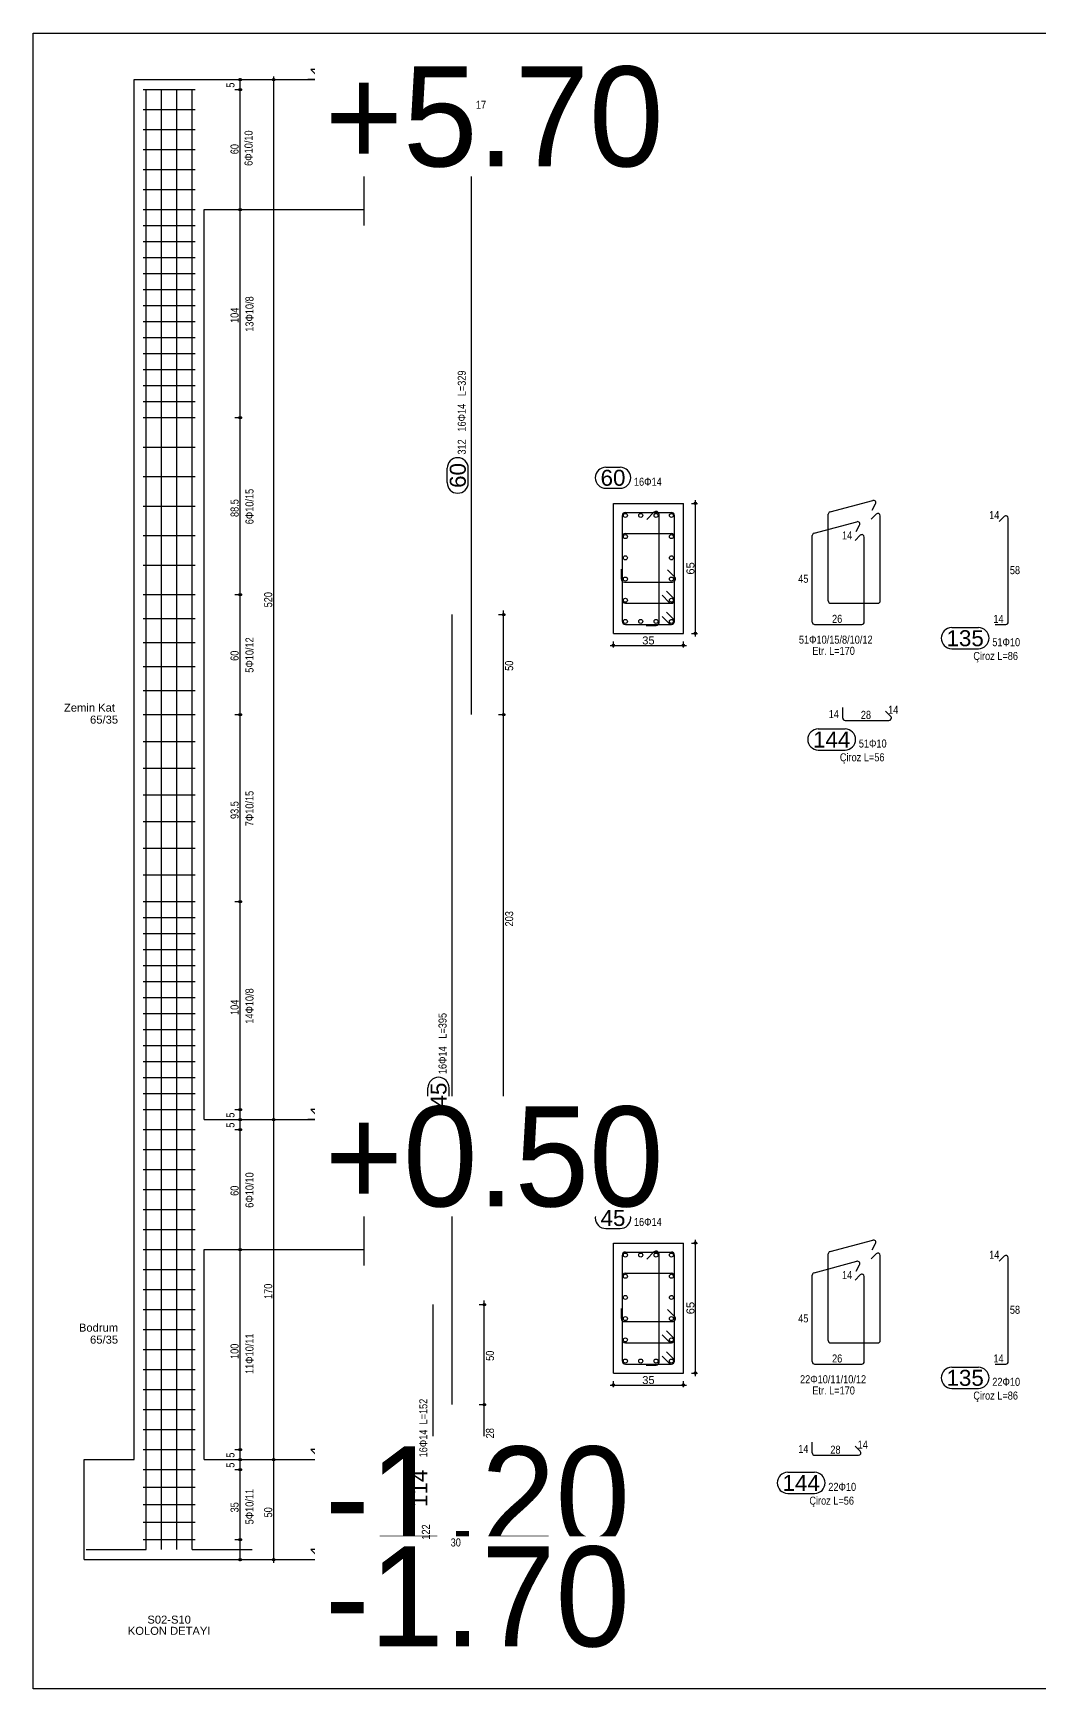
# Model space of a CAD drawing. Header units: metres. Extents: x 419734 to 420376, y 4564732 to 4565123.
# Drawn here: x 419806.01 to 419831.16, y 4564924.57 to 4564965.96 of the extents above; entities that cross this region are included whole.
import ezdxf
from ezdxf.enums import TextEntityAlignment as Align

# ---------------------------------------------------------------- set-up
doc = ezdxf.new("R2018")
doc.units = ezdxf.units.M
for name, color, linetype in [('Standart', 7, 'Continuous'), ('SW_DIM', 33, 'Continuous'), ('SW_MAGRONE', 2, 'Continuous'), ('SW_QUOTE', 1, 'Continuous'), ('SW_REINFORCEMENT', 7, 'Continuous'), ('SW_Tondini', 1, 'Continuous'), ('SW_TXT_TESTI', 1, 'Continuous')]:
    doc.layers.add(name, color=color, linetype=linetype)
doc.styles.add('arial_1_18', font='arial.ttf', dxfattribs={"height": 0.2})
doc.styles.get("Standard").update_dxf_attribs({"font": 'arial.ttf'})
doc.styles.add('SWS', font='ARIALN.TTF')

# ---------------------------------------------------------------- blocks, each defined once
blk = doc.blocks.new('*U886')
blk.add_hatch(color=256).paths.add_polyline_path([(0.0025, 0.0025), (0, 0.0025), (0, 0)])
for p, q in [((0.0095, 0.0025), (-0.0025, 0.0025)), ((-0.0025, 0.0025), (0, 0)), ((-0.0025, 0), (0.0025, 0)), ((0, 0), (0, 0.0025)), ((0.0025, 0.0025), (0, 0))]:
    blk.add_line(p, q)
at = {"color": 2, "lineweight": 30, "flags": 104}
blk.add_attdef('QM', text='', height=0.0025, dxfattribs=at).set_placement((0.001, 0.0033), align=Align.BOTTOM_LEFT)
blk = doc.blocks.new('*U897')
blk.add_hatch(color=256).paths.add_polyline_path([(0.0025, 0.0025), (0, 0.0025), (0, 0)])
for p, q in [((0.0095, 0.0025), (-0.0025, 0.0025)), ((-0.0025, 0.0025), (0, 0)), ((-0.0025, 0), (0.0025, 0)), ((0, 0), (0, 0.0025)), ((0.0025, 0.0025), (0, 0))]:
    blk.add_line(p, q)
at = {"color": 2, "lineweight": 30, "flags": 104}
blk.add_attdef('QM', text='', height=0.0025, dxfattribs=at).set_placement((0.001, 0.0033), align=Align.BOTTOM_LEFT)
blk = doc.blocks.new('*U898')
blk.add_hatch(color=256).paths.add_polyline_path([(0.0025, 0.0025), (0, 0.0025), (0, 0)])
for p, q in [((0.0095, 0.0025), (-0.0025, 0.0025)), ((-0.0025, 0.0025), (0, 0)), ((-0.0025, 0), (0.0025, 0)), ((0, 0), (0, 0.0025)), ((0.0025, 0.0025), (0, 0))]:
    blk.add_line(p, q)
at = {"color": 2, "lineweight": 30, "flags": 104}
blk.add_attdef('QM', text='', height=0.0025, dxfattribs=at).set_placement((0.001, 0.0033), align=Align.BOTTOM_LEFT)
blk = doc.blocks.new('*U899')
blk.add_hatch(color=256).paths.add_polyline_path([(0.0025, 0.0025), (0, 0.0025), (0, 0)])
for p, q in [((0.0095, 0.0025), (-0.0025, 0.0025)), ((-0.0025, 0.0025), (0, 0)), ((-0.0025, 0), (0.0025, 0)), ((0, 0), (0, 0.0025)), ((0.0025, 0.0025), (0, 0))]:
    blk.add_line(p, q)
at = {"color": 2, "lineweight": 30, "flags": 104}
blk.add_attdef('QM', text='', height=0.0025, dxfattribs=at).set_placement((0.001, 0.0033), align=Align.BOTTOM_LEFT)

msp = doc.modelspace()

# ---------------------------------------------------------------- linework, layer by layer
at = {"layer": 'Standart', "color": 171, "linetype": 'Continuous', "lineweight": -3}
for points in [[(419806.01166, 4564924.57015), (419806.01166, 4564965.96418)], [(419806.01166, 4564965.96418), (420065.81052, 4564965.96418)], [(420065.81052, 4564924.57015), (419806.01166, 4564924.57015)]]:
    msp.add_lwpolyline(points, dxfattribs=at)
at = {"layer": 'Standart', "color": 35, "linetype": 'Continuous', "lineweight": -3}
for points in [[(419814.28365, 4564963.32652), (419814.28365, 4564965.20153)], [(419813.58067, 4564964.80152), (419812.87365, 4564964.80152)], [(419814.05865, 4564963.02652), (419814.50865, 4564963.32652)], [(419814.05865, 4564963.02652), (419814.28365, 4564963.02652)], [(419814.28365, 4564963.32652), (419814.50865, 4564963.32652)], [(419814.28365, 4564961.15151), (419814.28365, 4564963.02652)], [(419814.28365, 4564937.32652), (419814.28365, 4564939.20153)], [(419813.58067, 4564938.80152), (419812.87365, 4564938.80152)], [(419814.05865, 4564937.02652), (419814.50865, 4564937.32652)], [(419814.28365, 4564937.32652), (419814.50865, 4564937.32652)], [(419814.05865, 4564937.02652), (419814.28365, 4564937.02652)], [(419814.28365, 4564935.15151), (419814.28365, 4564937.02652)], [(419814.28365, 4564929.20152), (419814.28365, 4564930.70152)], [(419814.05865, 4564928.90152), (419814.50865, 4564929.20152)], [(419814.28365, 4564929.20152), (419814.50865, 4564929.20152)], [(419814.05865, 4564928.90152), (419814.28365, 4564928.90152)], [(419814.28365, 4564927.40151), (419814.28365, 4564928.90152)]]:
    msp.add_lwpolyline(points, dxfattribs=at)
at = {"layer": 'Standart', "color": 33, "linetype": 'Continuous', "lineweight": -3}
for points in [[(419820.50707, 4564954.20628), (419822.25707, 4564954.20628)], [(419820.50707, 4564950.95628), (419820.50707, 4564954.20628)], [(419822.25707, 4564950.95628), (419822.25707, 4564954.20628)], [(419820.50707, 4564950.95628), (419822.25707, 4564950.95628)], [(419820.50707, 4564935.71564), (419822.25707, 4564935.71564)], [(419820.50707, 4564932.46564), (419820.50707, 4564935.71564)], [(419822.25707, 4564932.46564), (419822.25707, 4564935.71564)], [(419820.50707, 4564932.46564), (419822.25707, 4564932.46564)]]:
    msp.add_lwpolyline(points, dxfattribs=at)
at = {"layer": 'SW_DIM', "ltscale": 0.5}
for points in [[(419811.05365, 4564964.80152), (419811.23365, 4564964.80152)], [(419811.18365, 4564927.76152), (419811.18365, 4564964.84152)], [(419811.89365, 4564964.80152), (419812.07365, 4564964.80152)], [(419812.02365, 4564927.72152), (419812.02365, 4564964.88152)], [(419811.05365, 4564964.55152), (419811.23365, 4564964.55152)], [(419811.05365, 4564961.55152), (419811.23365, 4564961.55152)], [(419811.05365, 4564956.35152), (419811.23365, 4564956.35152)], [(419822.55707, 4564950.87628), (419822.55707, 4564954.28628)], [(419822.45707, 4564954.20628), (419822.60707, 4564954.20628)], [(419811.05365, 4564951.92652), (419811.23365, 4564951.92652)], [(419817.63315, 4564951.42652), (419817.81315, 4564951.42652)], [(419817.76315, 4564938.70152), (419817.76315, 4564951.52652)], [(419822.45707, 4564950.95628), (419822.60707, 4564950.95628)], [(419820.42707, 4564950.65628), (419822.33707, 4564950.65628)], [(419820.50707, 4564950.60628), (419820.50707, 4564950.75628)], [(419822.25707, 4564950.60628), (419822.25707, 4564950.75628)], [(419811.05365, 4564948.92652), (419811.23365, 4564948.92652)], [(419817.63315, 4564948.92652), (419817.81315, 4564948.92652)], [(419811.05365, 4564944.25152), (419811.23365, 4564944.25152)], [(419811.05365, 4564939.05152), (419811.23365, 4564939.05152)], [(419811.05365, 4564938.80152), (419811.23365, 4564938.80152)], [(419811.05365, 4564938.55152), (419811.23365, 4564938.55152)], [(419811.89365, 4564938.80152), (419812.07365, 4564938.80152)], [(419817.63315, 4564938.80152), (419817.81315, 4564938.80152)], [(419822.45707, 4564935.71564), (419822.60707, 4564935.71564)], [(419822.55707, 4564932.38564), (419822.55707, 4564935.79564)], [(419811.05365, 4564935.55152), (419811.23365, 4564935.55152)], [(419817.15315, 4564934.17652), (419817.33315, 4564934.17652)], [(419817.28315, 4564930.20152), (419817.28315, 4564934.27652)], [(419822.45707, 4564932.46564), (419822.60707, 4564932.46564)], [(419820.42707, 4564932.16564), (419822.33707, 4564932.16564)], [(419820.50707, 4564932.11564), (419820.50707, 4564932.26564)], [(419822.25707, 4564932.11564), (419822.25707, 4564932.26564)], [(419817.15315, 4564931.67652), (419817.33315, 4564931.67652)], [(419811.05365, 4564930.55152), (419811.23365, 4564930.55152)], [(419811.05365, 4564930.30152), (419811.23365, 4564930.30152)], [(419811.89365, 4564930.30152), (419812.07365, 4564930.30152)], [(419817.15315, 4564930.30152), (419817.33315, 4564930.30152)], [(419811.05365, 4564930.05152), (419811.23365, 4564930.05152)], [(419811.05365, 4564928.30152), (419811.23365, 4564928.30152)], [(419811.05365, 4564927.80152), (419811.23365, 4564927.80152)], [(419811.89365, 4564927.80152), (419812.07365, 4564927.80152)]]:
    msp.add_lwpolyline(points, dxfattribs=at)
for centre in [(419811.18365, 4564964.80152), (419812.02365, 4564964.80152), (419811.18365, 4564964.55152), (419811.18365, 4564961.55152), (419811.18365, 4564956.35152), (419822.55707, 4564954.20628), (419811.18365, 4564951.92652), (419817.76315, 4564951.42652), (419822.55707, 4564950.95628), (419820.50707, 4564950.65628), (419822.25707, 4564950.65628), (419811.18365, 4564948.92652), (419817.76315, 4564948.92652), (419811.18365, 4564944.25152), (419811.18365, 4564939.05152), (419811.18365, 4564938.80152), (419811.18365, 4564938.55152), (419812.02365, 4564938.80152), (419817.76315, 4564938.80152), (419822.55707, 4564935.71564), (419811.18365, 4564935.55152), (419817.28315, 4564934.17652), (419822.55707, 4564932.46564), (419820.50707, 4564932.16564), (419822.25707, 4564932.16564), (419817.28315, 4564931.67652), (419811.18365, 4564930.55152), (419811.18365, 4564930.30152), (419812.02365, 4564930.30152), (419817.28315, 4564930.30152), (419811.18365, 4564930.05152), (419811.18365, 4564928.30152), (419811.18365, 4564927.80152), (419812.02365, 4564927.80152)]:
    msp.add_circle(centre, 0.03, dxfattribs=at)
at = {"layer": 'SW_MAGRONE'}
for points in [[(419808.53364, 4564930.30152), (419808.53364, 4564964.80152)], [(419808.53364, 4564964.80152), (419814.28365, 4564964.80152)], [(419815.50315, 4564964.80152), (419818.30321, 4564964.80152)], [(419810.28365, 4564961.55151), (419814.28365, 4564961.55151)], [(419810.28365, 4564938.80153), (419810.28365, 4564961.55151)], [(419810.28365, 4564938.80153), (419814.28365, 4564938.80153)], [(419815.50315, 4564938.80152), (419818.30321, 4564938.80152)], [(419810.28365, 4564930.30152), (419810.28365, 4564935.55151)], [(419810.28365, 4564935.55151), (419814.28365, 4564935.55151)], [(419807.28364, 4564930.30152), (419808.53364, 4564930.30152)], [(419807.28364, 4564927.80151), (419807.28364, 4564930.30152)], [(419810.28365, 4564930.30152), (419814.28365, 4564930.30152)], [(419815.50315, 4564930.30152), (419818.30321, 4564930.30152)], [(419807.28364, 4564927.80151), (419814.28365, 4564927.80151)], [(419815.50315, 4564927.80151), (419818.30321, 4564927.80151)]]:
    msp.add_lwpolyline(points, dxfattribs=at)
at = {"layer": 'SW_REINFORCEMENT', "color": 7, "ltscale": 0.05, "flags": 128}
for points in [[(419808.75864, 4564964.55152), (419810.05864, 4564964.55152)], [(419808.83364, 4564928.05152), (419808.83364, 4564964.55152)], [(419809.21698, 4564928.05152), (419809.21698, 4564964.55152)], [(419809.60031, 4564928.05152), (419809.60031, 4564964.55152)], [(419809.98364, 4564928.05152), (419809.98364, 4564964.55152)], [(419816.96315, 4564948.92652), (419816.96315, 4564964.55152)], [(419816.96315, 4564964.55152), (419817.80321, 4564964.55152)], [(419808.75864, 4564964.05152), (419810.05864, 4564964.05152)], [(419808.75864, 4564963.55152), (419810.05864, 4564963.55152)], [(419808.75864, 4564963.05152), (419810.05864, 4564963.05152)], [(419808.75864, 4564962.55152), (419810.05864, 4564962.55152)], [(419808.75864, 4564962.05152), (419810.05864, 4564962.05152)], [(419808.75864, 4564961.55152), (419810.05864, 4564961.55152)], [(419808.75864, 4564961.15152), (419810.05864, 4564961.15152)], [(419808.75864, 4564960.75152), (419810.05864, 4564960.75152)], [(419808.75864, 4564960.35152), (419810.05864, 4564960.35152)], [(419808.75864, 4564959.95152), (419810.05864, 4564959.95152)], [(419808.75864, 4564959.55152), (419810.05864, 4564959.55152)], [(419808.75864, 4564959.15152), (419810.05864, 4564959.15152)], [(419808.75864, 4564958.75152), (419810.05864, 4564958.75152)], [(419808.75864, 4564958.35152), (419810.05864, 4564958.35152)], [(419808.75864, 4564957.95152), (419810.05864, 4564957.95152)], [(419808.75864, 4564957.55152), (419810.05864, 4564957.55152)], [(419808.75864, 4564957.15152), (419810.05864, 4564957.15152)], [(419808.75864, 4564956.75152), (419810.05864, 4564956.75152)], [(419808.75864, 4564956.35152), (419810.05864, 4564956.35152)], [(419808.75864, 4564955.61402), (419810.05864, 4564955.61402)], [(419808.75864, 4564954.87652), (419810.05864, 4564954.87652)], [(419825.91962, 4564953.9932), (419826.99094, 4564954.28026)], [(419808.75864, 4564954.13902), (419810.05864, 4564954.13902)], [(419820.73207, 4564951.25628), (419820.73207, 4564953.90628)], [(419820.80707, 4564953.98128), (419821.95707, 4564953.98128)], [(419821.34392, 4564953.80754), (419821.5207, 4564953.98432)], [(419821.64873, 4564951.23128), (419821.64873, 4564953.93128)], [(419822.03207, 4564951.25628), (419822.03207, 4564953.90628)], [(419825.87515, 4564951.77128), (419825.87515, 4564953.93524)], [(419826.94534, 4564953.81147), (419827.07273, 4564953.93886)], [(419826.96836, 4564954.03629), (419827.05843, 4564954.1923)], [(419827.17515, 4564951.77128), (419827.17515, 4564953.89643)], [(419830.142, 4564953.75147), (419830.26938, 4564953.87886)], [(419820.80707, 4564953.45128), (419821.95707, 4564953.45128)], [(419825.51962, 4564953.4632), (419826.59094, 4564953.75026)], [(419826.56836, 4564953.50629), (419826.65843, 4564953.6623)], [(419830.37181, 4564951.24128), (419830.37181, 4564953.83643)], [(419808.75864, 4564953.40152), (419810.05864, 4564953.40152)], [(419825.47515, 4564951.24128), (419825.47515, 4564953.40524)], [(419826.54534, 4564953.28147), (419826.67273, 4564953.40886)], [(419826.77515, 4564951.24128), (419826.77515, 4564953.36643)], [(419808.75864, 4564952.66402), (419810.05864, 4564952.66402)], [(419820.70707, 4564952.31628), (419820.70707, 4564952.56628)], [(419820.78207, 4564952.24128), (419821.98207, 4564952.24128)], [(419822.0351, 4564952.36932), (419821.85832, 4564952.54609)], [(419808.75864, 4564951.92652), (419810.05864, 4564951.92652)], [(419821.90403, 4564951.73325), (419821.72726, 4564951.91003)], [(419822.0101, 4564951.83932), (419821.83332, 4564952.01609)], [(419816.48315, 4564931.67652), (419816.48315, 4564951.42652)], [(419820.80707, 4564951.71128), (419821.95707, 4564951.71128)], [(419821.90403, 4564951.20325), (419821.72726, 4564951.38003)], [(419822.0101, 4564951.30932), (419821.83332, 4564951.48609)], [(419825.93515, 4564951.71128), (419827.11515, 4564951.71128)], [(419808.75864, 4564951.32652), (419810.05864, 4564951.32652)], [(419820.80707, 4564951.18128), (419821.95707, 4564951.18128)], [(419821.32373, 4564951.15628), (419821.57373, 4564951.15628)], [(419825.53515, 4564951.18128), (419826.71515, 4564951.18128)], [(419830.04681, 4564951.18128), (419830.31181, 4564951.18128)], [(419808.75864, 4564950.72652), (419810.05864, 4564950.72652)], [(419808.75864, 4564950.12652), (419810.05864, 4564950.12652)], [(419808.75864, 4564949.52652), (419810.05864, 4564949.52652)], [(419808.75864, 4564948.92652), (419810.05864, 4564948.92652)], [(419826.23734, 4564948.84095), (419826.23734, 4564949.10595)], [(419827.43492, 4564948.88337), (419827.30753, 4564949.01076)], [(419826.29734, 4564948.78095), (419827.39249, 4564948.78095)], [(419808.75864, 4564948.25866), (419810.05864, 4564948.25866)], [(419808.75864, 4564947.5908), (419810.05864, 4564947.5908)], [(419808.75864, 4564946.92295), (419810.05864, 4564946.92295)], [(419808.75864, 4564946.25509), (419810.05864, 4564946.25509)], [(419808.75864, 4564945.58723), (419810.05864, 4564945.58723)], [(419808.75864, 4564944.91938), (419810.05864, 4564944.91938)], [(419808.75864, 4564944.25152), (419810.05864, 4564944.25152)], [(419808.75864, 4564943.85152), (419810.05864, 4564943.85152)], [(419808.75864, 4564943.45152), (419810.05864, 4564943.45152)], [(419808.75864, 4564943.05152), (419810.05864, 4564943.05152)], [(419808.75864, 4564942.65152), (419810.05864, 4564942.65152)], [(419808.75864, 4564942.25152), (419810.05864, 4564942.25152)], [(419808.75864, 4564941.85152), (419810.05864, 4564941.85152)], [(419808.75864, 4564941.45152), (419810.05864, 4564941.45152)], [(419808.75864, 4564941.05152), (419810.05864, 4564941.05152)], [(419808.75864, 4564940.65152), (419810.05864, 4564940.65152)], [(419808.75864, 4564940.25152), (419810.05864, 4564940.25152)], [(419808.75864, 4564939.85152), (419810.05864, 4564939.85152)], [(419808.75864, 4564939.45152), (419810.05864, 4564939.45152)], [(419808.75864, 4564939.05152), (419810.05864, 4564939.05152)], [(419808.75864, 4564938.55152), (419810.05864, 4564938.55152)], [(419808.75864, 4564938.05152), (419810.05864, 4564938.05152)], [(419808.75864, 4564937.55152), (419810.05864, 4564937.55152)], [(419808.75864, 4564937.05152), (419810.05864, 4564937.05152)], [(419808.75864, 4564936.55152), (419810.05864, 4564936.55152)], [(419808.75864, 4564936.05152), (419810.05864, 4564936.05152)], [(419825.91962, 4564935.50255), (419826.99094, 4564935.78961)], [(419826.96836, 4564935.54564), (419827.05843, 4564935.70165)], [(419808.75864, 4564935.55152), (419810.05864, 4564935.55152)], [(419820.73207, 4564932.76564), (419820.73207, 4564935.41564)], [(419820.80707, 4564935.49064), (419821.95707, 4564935.49064)], [(419821.34392, 4564935.31689), (419821.5207, 4564935.49367)], [(419821.64873, 4564932.74064), (419821.64873, 4564935.44064)], [(419822.03207, 4564932.76564), (419822.03207, 4564935.41564)], [(419825.51962, 4564934.97255), (419826.59094, 4564935.25961)], [(419825.87515, 4564933.28063), (419825.87515, 4564935.4446)], [(419826.94534, 4564935.32083), (419827.07273, 4564935.44821)], [(419827.17515, 4564933.28063), (419827.17515, 4564935.40578)], [(419830.142, 4564935.26083), (419830.26938, 4564935.38821)], [(419830.37181, 4564932.75063), (419830.37181, 4564935.34578)], [(419808.75864, 4564935.05152), (419810.05864, 4564935.05152)], [(419820.80707, 4564934.96064), (419821.95707, 4564934.96064)], [(419825.47515, 4564932.75063), (419825.47515, 4564934.9146)], [(419826.54534, 4564934.79083), (419826.67273, 4564934.91821)], [(419826.56836, 4564935.01564), (419826.65843, 4564935.17165)], [(419826.77515, 4564932.75063), (419826.77515, 4564934.87578)], [(419808.75864, 4564934.55152), (419810.05864, 4564934.55152)], [(419808.75864, 4564934.05152), (419810.05864, 4564934.05152)], [(419816.00315, 4564928.05152), (419816.00315, 4564934.17652)], [(419820.70707, 4564933.82564), (419820.70707, 4564934.07564)], [(419822.0351, 4564933.87867), (419821.85832, 4564934.05545)], [(419820.78207, 4564933.75064), (419821.98207, 4564933.75064)], [(419808.75864, 4564933.55152), (419810.05864, 4564933.55152)], [(419820.80707, 4564933.22064), (419821.95707, 4564933.22064)], [(419821.90403, 4564933.2426), (419821.72726, 4564933.41938)], [(419822.0101, 4564933.34867), (419821.83332, 4564933.52545)], [(419825.93515, 4564933.22063), (419827.11515, 4564933.22063)], [(419808.75864, 4564933.05152), (419810.05864, 4564933.05152)], [(419821.90403, 4564932.7126), (419821.72726, 4564932.88938)], [(419822.0101, 4564932.81867), (419821.83332, 4564932.99545)], [(419808.75864, 4564932.55152), (419810.05864, 4564932.55152)], [(419820.80707, 4564932.69064), (419821.95707, 4564932.69064)], [(419821.32373, 4564932.66564), (419821.57373, 4564932.66564)], [(419825.53515, 4564932.69063), (419826.71515, 4564932.69063)], [(419830.04681, 4564932.69063), (419830.31181, 4564932.69063)], [(419808.75864, 4564932.05152), (419810.05864, 4564932.05152)], [(419808.75864, 4564931.55152), (419810.05864, 4564931.55152)], [(419808.75864, 4564931.05152), (419810.05864, 4564931.05152)], [(419825.47515, 4564930.46996), (419825.47515, 4564930.73496)], [(419808.75864, 4564930.55152), (419810.05864, 4564930.55152)], [(419825.53515, 4564930.40996), (419826.6303, 4564930.40996)], [(419826.67273, 4564930.51238), (419826.54534, 4564930.63977)], [(419808.75864, 4564930.05152), (419810.05864, 4564930.05152)], [(419808.75864, 4564929.61402), (419810.05864, 4564929.61402)], [(419808.75864, 4564929.17652), (419810.05864, 4564929.17652)], [(419808.75864, 4564928.73902), (419810.05864, 4564928.73902)], [(419808.75864, 4564928.30152), (419810.05864, 4564928.30152)], [(419807.33364, 4564928.05152), (419808.83364, 4564928.05152)], [(419809.98364, 4564928.05152), (419811.48364, 4564928.05152)], [(419816.00315, 4564928.05152), (419817.50315, 4564928.05152)]]:
    msp.add_lwpolyline(points, dxfattribs=at)
at = {"layer": 'SW_REINFORCEMENT', "color": 7, "ltscale": 0.05}
for centre, radius, start, end in [((419827.00647, 4564954.2223), 0.06, 330, 105), ((419820.80707, 4564953.90628), 0.075, 90, 180), ((419821.57373, 4564953.93128), 0.075, 0, 135), ((419821.95707, 4564953.90628), 0.075, 0, 90), ((419825.93515, 4564953.93524), 0.06, 105, 180), ((419827.11515, 4564953.89643), 0.06, 0, 135), ((419830.31181, 4564953.83643), 0.06, 0, 135), ((419820.80707, 4564953.37628), 0.075, 90, 180), ((419821.95707, 4564953.37628), 0.075, 0, 90), ((419825.53515, 4564953.40524), 0.06, 105, 180), ((419826.60647, 4564953.6923), 0.06, 330, 105), ((419826.71515, 4564953.36643), 0.06, 0, 135), ((419820.78207, 4564952.31628), 0.075, 180, 270), ((419821.98207, 4564952.31628), 0.075, 270, 45), ((419820.80707, 4564951.78628), 0.075, 180, 270), ((419821.95707, 4564951.78628), 0.075, 225, 44.999973), ((419825.93515, 4564951.77128), 0.06, 180, 270), ((419827.11515, 4564951.77128), 0.06, 270, 0), ((419820.80707, 4564951.25628), 0.075, 180, 270), ((419821.57373, 4564951.23128), 0.075, 270, 0), ((419821.95707, 4564951.25628), 0.075, 225, 44.999973), ((419825.53515, 4564951.24128), 0.06, 180, 270), ((419826.71515, 4564951.24128), 0.06, 270, 0), ((419830.31181, 4564951.24128), 0.06, 270, 0), ((419827.39249, 4564948.84095), 0.06, 270, 45), ((419826.29734, 4564948.84095), 0.06, 180, 270), ((419827.00647, 4564935.73165), 0.06, 330, 105), ((419820.80707, 4564935.41564), 0.075, 90, 180), ((419821.57373, 4564935.44064), 0.075, 0, 135), ((419821.95707, 4564935.41564), 0.075, 0, 90), ((419825.93515, 4564935.4446), 0.06, 105, 180), ((419826.60647, 4564935.20165), 0.06, 330, 105), ((419827.11515, 4564935.40578), 0.06, 0, 135), ((419830.31181, 4564935.34578), 0.06, 0, 135), ((419820.80707, 4564934.88564), 0.075, 90, 180), ((419821.95707, 4564934.88564), 0.075, 0, 90), ((419825.53515, 4564934.9146), 0.06, 105, 180), ((419826.71515, 4564934.87578), 0.06, 0, 135), ((419820.78207, 4564933.82564), 0.075, 180, 270), ((419821.98207, 4564933.82564), 0.075, 270, 45), ((419820.80707, 4564933.29564), 0.075, 180, 270), ((419821.95707, 4564933.29564), 0.075, 225, 44.999973), ((419825.93515, 4564933.28063), 0.06, 180, 270), ((419827.11515, 4564933.28063), 0.06, 270, 0), ((419820.80707, 4564932.76564), 0.075, 180, 270), ((419821.57373, 4564932.74064), 0.075, 270, 0), ((419821.95707, 4564932.76564), 0.075, 225, 44.999973), ((419825.53515, 4564932.75063), 0.06, 180, 270), ((419826.71515, 4564932.75063), 0.06, 270, 0), ((419830.31181, 4564932.75063), 0.06, 270, 0), ((419825.53515, 4564930.46996), 0.06, 180, 270), ((419826.6303, 4564930.46996), 0.06, 270, 45)]:
    msp.add_arc(centre, radius, start, end, dxfattribs=at)
at = {"layer": 'SW_Tondini'}
for centre in [(419820.80707, 4564953.90628), (419821.1904, 4564953.90628), (419821.57373, 4564953.90628), (419821.95707, 4564953.90628), (419820.80707, 4564953.37628), (419821.95707, 4564953.37628), (419820.80707, 4564952.84628), (419821.95707, 4564952.84628), (419820.80707, 4564952.31628), (419821.95707, 4564952.31628), (419820.80707, 4564951.78628), (419821.95707, 4564951.78628), (419820.80707, 4564951.25628), (419821.1904, 4564951.25628), (419821.57373, 4564951.25628), (419821.95707, 4564951.25628), (419820.80707, 4564935.41564), (419821.1904, 4564935.41564), (419821.57373, 4564935.41564), (419821.95707, 4564935.41564), (419820.80707, 4564934.88564), (419821.95707, 4564934.88564), (419820.80707, 4564934.35564), (419821.95707, 4564934.35564), (419820.80707, 4564933.82564), (419821.95707, 4564933.82564), (419820.80707, 4564933.29564), (419821.95707, 4564933.29564), (419820.80707, 4564932.76564), (419821.1904, 4564932.76564), (419821.57373, 4564932.76564), (419821.95707, 4564932.76564)]:
    msp.add_circle(centre, 0.05, dxfattribs=at)
at = {"layer": 'SW_TXT_TESTI', "flags": 128}
for points in [[(419816.35515, 4564954.72639), (419816.35515, 4564955.08392)], [(419816.88315, 4564954.72639), (419816.88315, 4564955.08392)], [(419820.319, 4564955.11202), (419820.67653, 4564955.11202)], [(419820.319, 4564954.58402), (419820.67653, 4564954.58402)], [(419828.96086, 4564951.10128), (419829.62915, 4564951.10128)], [(419828.96086, 4564950.57328), (419829.62915, 4564950.57328)], [(419825.62647, 4564948.56803), (419826.29476, 4564948.56803)], [(419825.62647, 4564948.04003), (419826.29476, 4564948.04003)], [(419815.87515, 4564939.23811), (419815.87515, 4564939.59564)], [(419816.40315, 4564939.23811), (419816.40315, 4564939.59564)], [(419820.319, 4564936.60719), (419820.67653, 4564936.60719)], [(419820.319, 4564936.07919), (419820.67653, 4564936.07919)], [(419828.96086, 4564932.61063), (419829.62915, 4564932.61063)], [(419828.96086, 4564932.08263), (419829.62915, 4564932.08263)], [(419815.39515, 4564929.25029), (419815.39515, 4564929.91858)], [(419815.92315, 4564929.25029), (419815.92315, 4564929.91858)], [(419824.86428, 4564929.98438), (419825.53257, 4564929.98438)], [(419824.86428, 4564929.45638), (419825.53257, 4564929.45638)]]:
    msp.add_lwpolyline(points, dxfattribs=at)
at = {"layer": 'SW_TXT_TESTI'}
for centre, start, end in [((419816.61915, 4564955.08392), 0, 180), ((419820.319, 4564954.84802), 90, 270), ((419820.67653, 4564954.84802), 270, 90), ((419816.61915, 4564954.72639), 180, 0), ((419828.96086, 4564950.83728), 90, 270), ((419829.62915, 4564950.83728), 270, 90), ((419825.62647, 4564948.30403), 90, 270), ((419826.29476, 4564948.30403), 270, 90), ((419816.13915, 4564939.59564), 0, 180), ((419816.13915, 4564939.23811), 180, 0), ((419820.319, 4564936.34319), 90, 270), ((419820.67653, 4564936.34319), 270, 90), ((419828.96086, 4564932.34663), 90, 270), ((419829.62915, 4564932.34663), 270, 90), ((419815.65915, 4564929.91858), 0, 180), ((419824.86428, 4564929.72038), 90, 270), ((419825.53257, 4564929.72038), 270, 90), ((419815.65915, 4564929.25029), 180, 0)]:
    msp.add_arc(centre, 0.264, start, end, dxfattribs=at)

# ---------------------------------------------------------------- block references
at = {"layer": 'SW_QUOTE', "ltscale": 0.5}
ref = msp.add_blockref('*U897', (419813.20095, 4564964.80152), dxfattribs=dict(at, xscale=100, yscale=100, zscale=100))
lines = msp.add_mtext('+5.70', dxfattribs={"layer": '0', "color": 2, "insert": (419813.30095, 4564965.13152), "char_height": 2.5, "attachment_point": 1, "bg_fill": 3, "box_fill_scale": 1.1, "bg_fill_color": 256, "bg_fill_transparency": 0})
ref.add_attrib('QM', '', (419813.30095, 4564965.13152), dxfattribs={"flags": 104}).embed_mtext(lines)
ref = msp.add_blockref('*U886', (419813.20095, 4564938.80153), dxfattribs=dict(at, xscale=100, yscale=100, zscale=100))
lines = msp.add_mtext('+0.50', dxfattribs={"layer": '0', "color": 2, "insert": (419813.30095, 4564939.13153), "char_height": 2.5, "attachment_point": 1, "bg_fill": 3, "box_fill_scale": 1.1, "bg_fill_color": 256, "bg_fill_transparency": 0})
ref.add_attrib('QM', '', (419813.30095, 4564939.13153), dxfattribs={"flags": 104}).embed_mtext(lines)
ref = msp.add_blockref('*U898', (419813.20095, 4564930.30152), dxfattribs=dict(at, xscale=100, yscale=100, zscale=100))
lines = msp.add_mtext('-1.20', dxfattribs={"layer": '0', "color": 2, "insert": (419813.30095, 4564930.63152), "char_height": 2.5, "attachment_point": 1, "bg_fill": 3, "box_fill_scale": 1.1, "bg_fill_color": 256, "bg_fill_transparency": 0})
ref.add_attrib('QM', '', (419813.30095, 4564930.63152), dxfattribs={"flags": 104}).embed_mtext(lines)
ref = msp.add_blockref('*U899', (419813.20095, 4564927.80151), dxfattribs=dict(at, xscale=100, yscale=100, zscale=100))
lines = msp.add_mtext('-1.70', dxfattribs={"layer": '0', "color": 2, "insert": (419813.30095, 4564928.13151), "char_height": 2.5, "attachment_point": 1, "bg_fill": 3, "box_fill_scale": 1.1, "bg_fill_color": 256, "bg_fill_transparency": 0})
ref.add_attrib('QM', '', (419813.30095, 4564928.13151), dxfattribs={"flags": 104}).embed_mtext(lines)

# ---------------------------------------------------------------- texts
at = {"layer": 'Standart', "color": 3, "linetype": 'Continuous', "lineweight": 5, "style": 'arial_1_18'}
for s, p in [('60', (419816.81915, 4564954.59439)), ('45', (419816.33915, 4564939.10611)), ('114', (419815.85915, 4564929.11829))]:
    msp.add_text(s, height=0.4, rotation=90, dxfattribs=at).set_placement(p)
for s, p in [('60', (419820.187, 4564954.64802)), ('135', (419828.82886, 4564950.63728)), ('144', (419825.49447, 4564948.10403)), ('45', (419820.187, 4564936.14319)), ('135', (419828.82886, 4564932.14663)), ('144', (419824.73228, 4564929.52038))]:
    msp.add_text(s, height=0.4, dxfattribs=at).set_placement(p)
at = {"layer": 'Standart', "color": 1, "linetype": 'Continuous', "lineweight": -3, "style": 'arial_1_18'}
for s, p in [('Zemin Kat ', (419806.78263, 4564949.00152)), ('65/35', (419807.43442, 4564948.70152)), ('Bodrum', (419807.15549, 4564933.50152)), ('65/35', (419807.43442, 4564933.20152)), ('KOLON DETAYI', (419808.37666, 4564925.92151)), ('S02-S10', (419808.86512, 4564926.20151))]:
    msp.add_text(s, height=0.2, dxfattribs=at).set_placement(p)
at = {"layer": 'SW_DIM', "ltscale": 0.5}
for s, style, p in [('5', 'SWS', (419811.04065, 4564964.59883)), ('60', 'SWS', (419811.14365, 4564962.93614)), ('104', 'SWS', (419811.14365, 4564958.71845)), ('88.5', 'SWS', (419811.14365, 4564953.8671)), ('65', 'arial_1_18', (419822.53207, 4564952.4259)), ('520', 'SWS', (419811.98365, 4564951.60845)), ('60', 'SWS', (419811.14365, 4564950.27114)), ('50', 'SWS', (419818.00315, 4564950.02114)), ('93.5', 'SWS', (419811.14365, 4564946.3171)), ('203', 'SWS', (419818.00315, 4564943.63094)), ('104', 'SWS', (419811.14365, 4564941.41845)), ('5', 'SWS', (419811.04065, 4564938.84883)), ('5', 'SWS', (419811.04065, 4564938.59883)), ('60', 'SWS', (419811.14365, 4564936.89614)), ('170', 'SWS', (419811.98365, 4564934.31845)), ('65', 'arial_1_18', (419822.53207, 4564933.93525)), ('100', 'SWS', (419811.14365, 4564932.81845)), ('50', 'SWS', (419817.52315, 4564932.77114)), ('28', 'SWS', (419817.52315, 4564930.83364)), ('5', 'SWS', (419811.04065, 4564930.34883)), ('5', 'SWS', (419811.04065, 4564930.09883)), ('35', 'SWS', (419811.14365, 4564928.98114)), ('50', 'SWS', (419811.98365, 4564928.85614))]:
    msp.add_text(s, height=0.2, rotation=90, dxfattribs=dict(at, style=style)).set_placement(p)
at = {"layer": 'SW_DIM', "ltscale": 0.5, "style": 'arial_1_18'}
for p in [(419821.22668, 4564950.68128), (419821.22668, 4564932.19064)]:
    msp.add_text('35', height=0.2, dxfattribs=at).set_placement(p)
at = {"layer": 'SW_TXT_TESTI', "style": 'SWS'}
for s, p in [('17', (419817.07242, 4564964.07152)), ('16Φ14', (419821.02031, 4564954.64802)), ('14', (419829.89493, 4564953.81517)), ('14', (419826.21759, 4564953.30629)), ('58', (419830.41181, 4564952.43886)), ('45', (419825.12439, 4564952.22326)), ('26', (419825.96977, 4564951.22128)), ('14', (419830.00104, 4564951.22128)), ('51Φ10/15/8/10/12', (419825.14138, 4564950.70128)), ('Etr. L=170', (419825.47664, 4564950.42128)), ('51Φ10', (419829.97293, 4564950.63728)), ('Çiroz L=86', (419829.4999, 4564950.29328)), ('14', (419825.88658, 4564948.84095)), ('28', (419826.68954, 4564948.82095)), ('14', (419827.37123, 4564948.94707)), ('51Φ10', (419826.63854, 4564948.10403)), ('Çiroz L=56', (419826.16551, 4564947.76003)), ('16Φ14', (419821.02031, 4564936.14319)), ('14', (419829.89493, 4564935.32452)), ('14', (419826.21759, 4564934.81564)), ('58', (419830.41181, 4564933.94821)), ('45', (419825.12439, 4564933.73262)), ('26', (419825.96977, 4564932.73063)), ('14', (419830.00104, 4564932.73063)), ('22Φ10/11/10/12', (419825.1703, 4564932.21063)), ('22Φ10', (419829.97293, 4564932.14663)), ('Etr. L=170', (419825.47664, 4564931.93063)), ('Çiroz L=86', (419829.4999, 4564931.80263)), ('14', (419825.12439, 4564930.46996)), ('14', (419826.60904, 4564930.57608)), ('28', (419825.92735, 4564930.44996)), ('22Φ10', (419825.87635, 4564929.52038)), ('Çiroz L=56', (419825.40332, 4564929.17638)), ('30', (419816.44239, 4564928.13152))]:
    msp.add_text(s, height=0.2, dxfattribs=at).set_placement(p)
for s, p in [('6Φ10/10', (419811.49352, 4564962.64504)), ('13Φ10/8', (419811.5162, 4564958.49796)), ('312   16Φ14   L=329', (419816.81915, 4564955.42771)), ('6Φ10/15', (419811.5162, 4564953.68546)), ('5Φ10/12', (419811.5162, 4564949.97296)), ('7Φ10/15', (419811.5162, 4564946.13546)), ('14Φ10/8', (419811.5162, 4564941.19796)), ('16Φ14   L=395', (419816.33915, 4564939.93943)), ('6Φ10/10', (419811.5162, 4564936.59796)), ('11Φ10/11', (419811.5162, 4564932.44257)), ('16Φ14  L=152', (419815.85915, 4564930.35772)), ('5Φ10/11', (419811.5162, 4564928.68296)), ('122', (419815.92315, 4564928.30152))]:
    msp.add_text(s, height=0.2, rotation=90, dxfattribs=at).set_placement(p)

doc.saveas('drawing.dxf')
